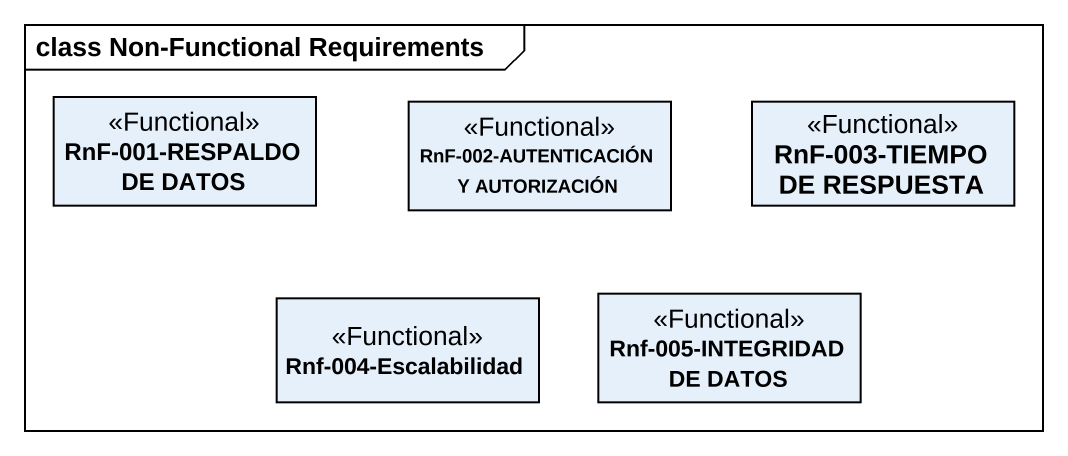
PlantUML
@startuml
mainframe class Non-Functional Requirements
hide circle
hide empty members
class "RnF-001-RESPALDO DE DATOS" as RnF_001_RESPALDO_DE_DATOS <<Functional>>
class "RnF-002-AUTENTICACIÓN Y AUTORIZACIÓN" as RnF_002_AUTENTICACIÓN_Y <<Functional>>
class "RnF-003-TIEMPO DE RESPUESTA" as RnF_003_TIEMPO_DE_RESPUESTA <<Functional>>
class "Rnf-004-Escalabilidad" as Rnf_004_Escalabilidad <<Functional>>
class "Rnf-005-INTEGRIDAD DE DATOS" as Rnf_005_INTEGRIDAD_DE_DATOS <<Functional>>
@enduml
